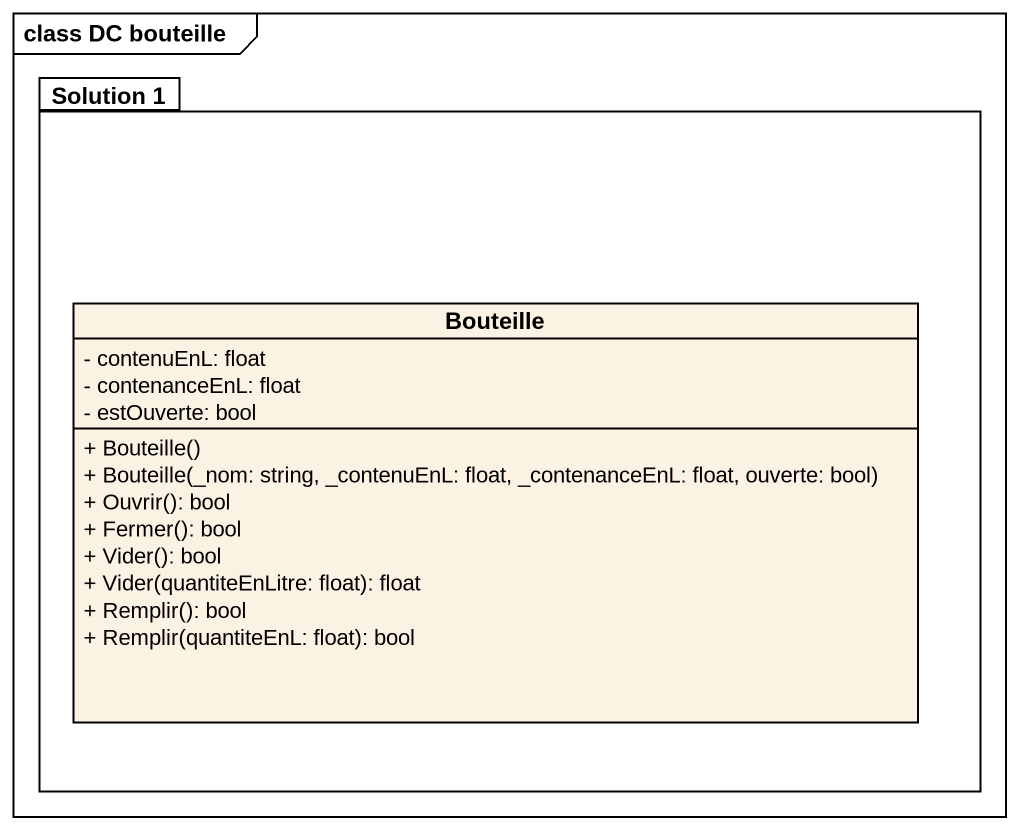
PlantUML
@startuml
mainframe class DC bouteille
hide circle
hide empty members
skinparam classAttributeIconSize 0
package "Solution 1" as Solution_1 {
  class Bouteille {
    - contenuEnL: float
    - contenanceEnL: float
    - estOuverte: bool
    + Bouteille()
    + Bouteille(_nom: string, _contenuEnL: float, _contenanceEnL: float, ouverte: bool)
    + Ouvrir(): bool
    + Fermer(): bool
    + Vider(): bool
    + Vider(quantiteEnLitre: float): float
    + Remplir(): bool
    + Remplir(quantiteEnL: float): bool
  }
}
@enduml
